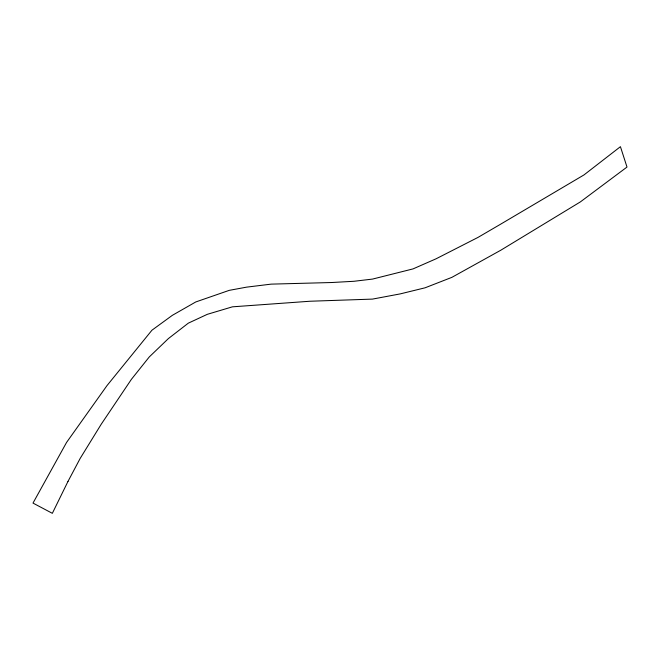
<?xml version="1.0" encoding="UTF-8"?>
<svg xmlns="http://www.w3.org/2000/svg" width="660" height="660" viewBox="0 0 660 660"><rect width="100%" height="100%" fill="white"/><g stroke="black" fill="none" stroke-linecap="round" stroke-linejoin="round"><path stroke-width="0.99" d="M67.996 481.396L52.346 513.323L33 503.085L66.561 442.439L106.994 385.605L151.948 330.206L172.375 315.315L195.764 301.958L229.251 290.351L246.559 287.149L271.161 284.13L331.675 282.521L354.024 281.275L372.545 279.081L413.011 268.909L436.037 258.819L478.005 237.402L500.42 224.309L583.993 174.916L620.433 146.677L627 167.062L580.346 201.919L500.824 250.206L451.885 277.349L425.089 287.801L400.24 293.89L372.463 299.104L310.01 301.24L232.435 306.826L207.331 314.317L188.306 323.161L168.399 338.572L149.267 356.945L131.423 379.302L101.252 424.182L80.174 458.419L67.996 481.396"/></g></svg>
